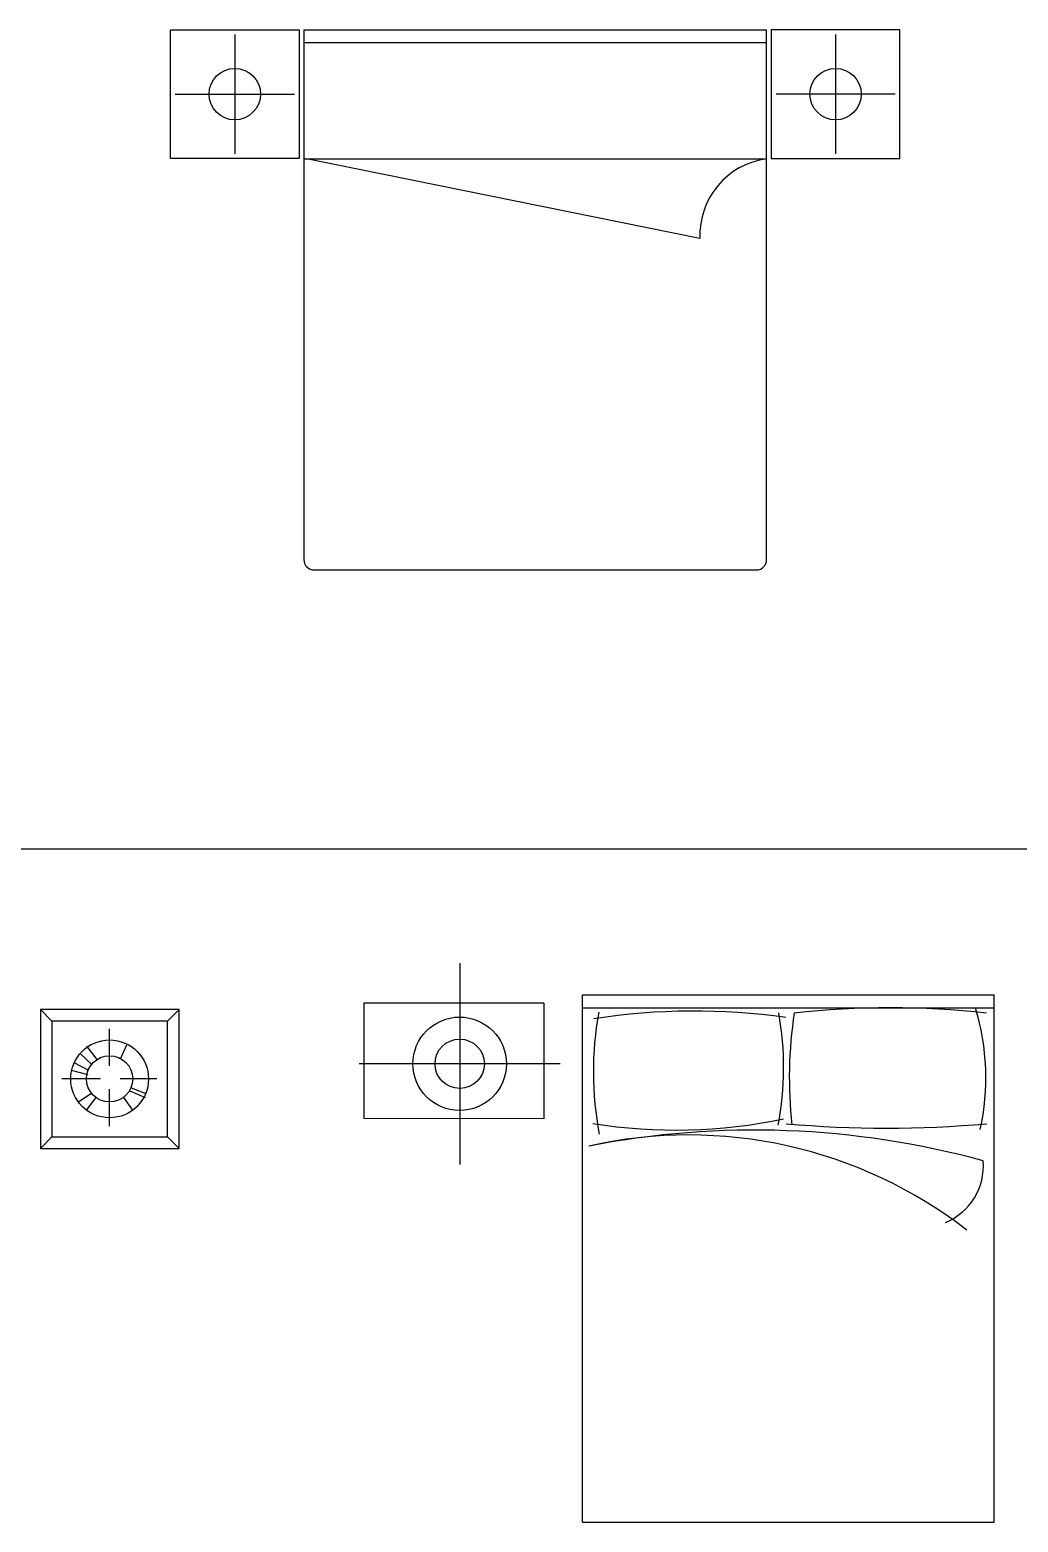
# Model space of a CAD drawing. Header units: inches. Extents: x 10.6 to 53.1, y 14.5 to 39.3.
# Drawn here: x 16.39 to 20.24, y 20.6 to 26.41 of the extents above; entities that cross this region are included whole.
import ezdxf

# ---------------------------------------------------------------- set-up
doc = ezdxf.new("R2010")
doc.units = ezdxf.units.IN
doc.header["$MEASUREMENT"] = 0
for name, color, linetype in [('02', 2, 'Continuous'), ('1', 1, 'Continuous'), ('4', 4, 'Continuous')]:
    doc.layers.add(name, color=color, linetype=linetype)

msp = doc.modelspace()

# ---------------------------------------------------------------- linework, layer by layer
at = {"layer": '02'}
for p, q in [((16.9421, 26.4064), (17.4421, 26.4064)), ((16.9421, 25.9064), (16.9421, 26.4064)), ((17.4421, 26.4064), (17.4421, 25.9064)), ((17.4604, 26.4064), (17.4604, 24.3464)), ((17.4604, 26.4064), (19.2604, 26.4064)), ((19.2604, 24.3464), (19.2604, 26.4064)), ((19.2786, 26.4064), (19.2786, 25.9064)), ((19.7786, 26.4064), (19.2786, 26.4064)), ((19.7786, 25.9064), (19.7786, 26.4064)), ((17.1921, 26.3881), (17.1921, 25.9247)), ((19.2604, 26.3564), (17.4604, 26.3564)), ((19.5286, 26.3881), (19.5286, 25.9247)), ((16.9604, 26.1564), (17.4238, 26.1564)), ((19.7603, 26.1564), (19.297, 26.1564)), ((17.4421, 25.9064), (16.9421, 25.9064)), ((17.4604, 25.9048), (19.2604, 25.9048)), ((19.0011, 25.5946), (17.4704, 25.9048)), ((19.2786, 25.9064), (19.7786, 25.9064)), ((17.5004, 24.3064), (19.2204, 24.3064)), ((18.5449, 20.604), (18.5449, 22.654)), ((18.5449, 22.654), (20.1449, 22.654)), ((20.1449, 20.604), (20.1449, 22.654)), ((17.6938, 22.6223), (17.6941, 22.1731)), ((18.3939, 22.6223), (17.6939, 22.6223)), ((18.3939, 22.6223), (18.3939, 22.1723)), ((18.5449, 22.604), (20.1449, 22.604)), ((18.3939, 22.1723), (17.6942, 22.1731)), ((18.5449, 20.604), (20.1449, 20.604))]:
    msp.add_line(p, q, dxfattribs=at)
for centre, radius in [((17.1921, 26.1564), 0.1), ((19.5286, 26.1564), 0.1), ((18.0667, 22.3862), 0.1817), ((18.0667, 22.3862), 0.096)]:
    msp.add_circle(centre, radius, dxfattribs=at)
for centre, radius, start, end in [((19.3001, 25.6082), 0.2993, 97.62469, 182.61244), ((17.5004, 24.3464), 0.04, 180, 270), ((19.2204, 24.3464), 0.04, 270, 0), ((19.8799, 22.3559), 1.2934, 169.72936, 190.82392), ((18.9775, 20.0406), 2.5505, 81.9395, 98.76303), ((18.1146, 22.372), 1.2118, 349.31491, 10.08547), ((21.0483, 22.3292), 1.6997, 171.39496, 186.08853), ((19.7416, 19.1599), 3.444, 83.76832, 96.23168), ((19.1892, 22.3328), 0.9238, 347.34785, 17.07068), ((18.906, 24.1569), 2.0284, 260.87672, 281.9502), ((19.2129, 18.7546), 3.3738, 74.70906, 100.99674), ((18.9562, 20.3412), 1.7682, 52.24349, 102.63889), ((19.7254, 26.5183), 4.3824, 264.90047, 275.1188), ((19.8648, 21.9896), 0.2386, 292.44122, 4.67313)]:
    msp.add_arc(centre, radius, start, end, dxfattribs=at)
at = {"layer": '1'}
for p, q in [((10.9498, 23.2217), (31.276, 23.2217)), ((16.4358, 22.5974), (16.4358, 22.0574)), ((16.9758, 22.5974), (16.4358, 22.5974)), ((16.4808, 22.5524), (16.4358, 22.5974)), ((16.9308, 22.5524), (16.9758, 22.5974)), ((16.9758, 22.0574), (16.9758, 22.5974)), ((16.4808, 22.5524), (16.4808, 22.1024)), ((16.9308, 22.5524), (16.4808, 22.5524)), ((16.7052, 22.3789), (16.7052, 22.522)), ((16.9308, 22.1024), (16.9308, 22.5524)), ((16.7484, 22.4086), (16.7727, 22.4599)), ((16.6377, 22.3816), (16.5918, 22.4248)), ((16.6566, 22.4032), (16.6161, 22.4545)), ((16.6215, 22.3438), (16.5567, 22.36)), ((16.6242, 22.36), (16.5675, 22.3897)), ((16.6701, 22.3276), (16.5189, 22.3276)), ((16.7052, 22.144), (16.7052, 22.2871)), ((16.8888, 22.3276), (16.7457, 22.3276)), ((16.7835, 22.2817), (16.8429, 22.2547)), ((16.7889, 22.2925), (16.8456, 22.2709)), ((16.635, 22.2709), (16.581, 22.2358)), ((16.6512, 22.2547), (16.6134, 22.2061)), ((16.7592, 22.2547), (16.7943, 22.2061)), ((16.4808, 22.1024), (16.4358, 22.0574)), ((16.4358, 22.0574), (16.9758, 22.0574)), ((16.4808, 22.1024), (16.9308, 22.1024)), ((16.9308, 22.1024), (16.9758, 22.0574))]:
    msp.add_line(p, q, dxfattribs=at)
for radius in [0.1513, 0.0899]:
    msp.add_circle((16.7052, 22.3276), radius, dxfattribs=at)
at = {"layer": '4'}
for p, q in [((18.0667, 22.7772), (18.0667, 21.9951)), ((18.4577, 22.3862), (17.6756, 22.3862))]:
    msp.add_line(p, q, dxfattribs=at)

doc.saveas('drawing.dxf')
